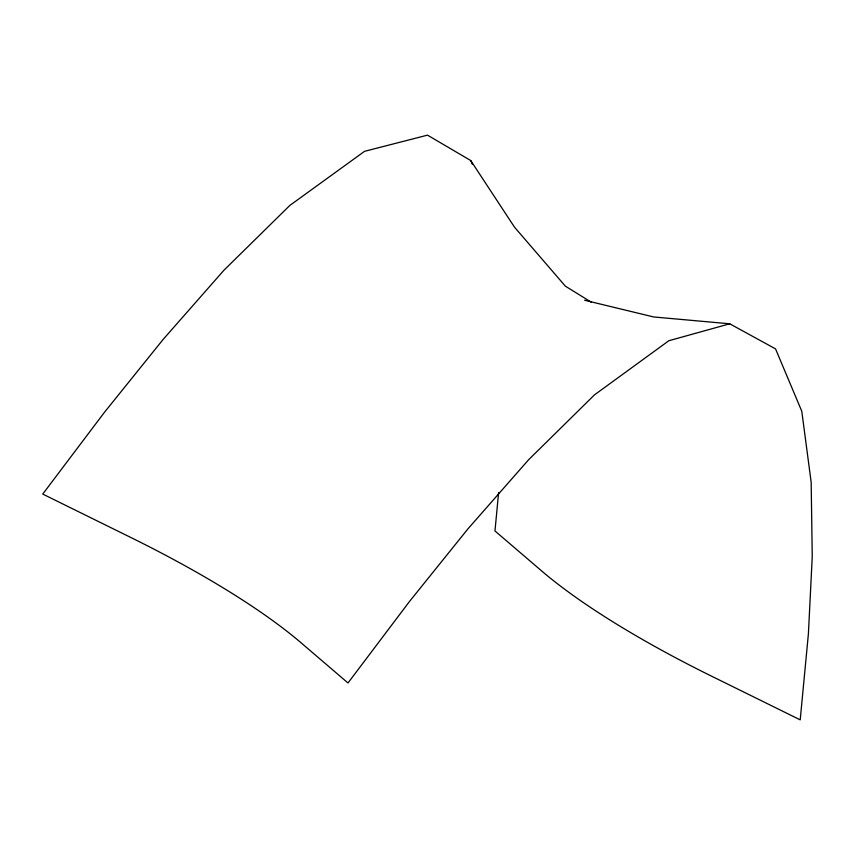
<?xml version="1.0" encoding="UTF-8"?>
<svg xmlns="http://www.w3.org/2000/svg" width="855" height="855" viewBox="0 0 855 855"><rect width="100%" height="100%" fill="white"/><g stroke="black" fill="none" stroke-linecap="round" stroke-linejoin="round"><path stroke-width="1.28" d="M498.615 492.598L494.97 530.966L538.874 568.554A361.205 82.486 22.6 0 0 717.708 679.191L800.216 719.857L808.403 633.758L812.25 556.509L811.171 482.295L801.787 411.287L775.549 348.883L729.743 323.799L653.68 316.959L584.628 300.255M729.743 323.799L668.845 340.728L594.46 394.892L528.561 459.798L468.016 528.775L409.577 601.375L347.996 682.974L304.07 645.375A361.227 82.486 22.6 0 0 125.236 534.738L42.75 494.072L104.449 412.313L163.091 339.488L223.892 270.287L289.824 205.446L364.529 151.335L427.5 135.143L470.742 160.548L514.496 227.152L565.315 286.126L591.243 302.168M470.742 160.548L472.259 164.213"/></g></svg>
